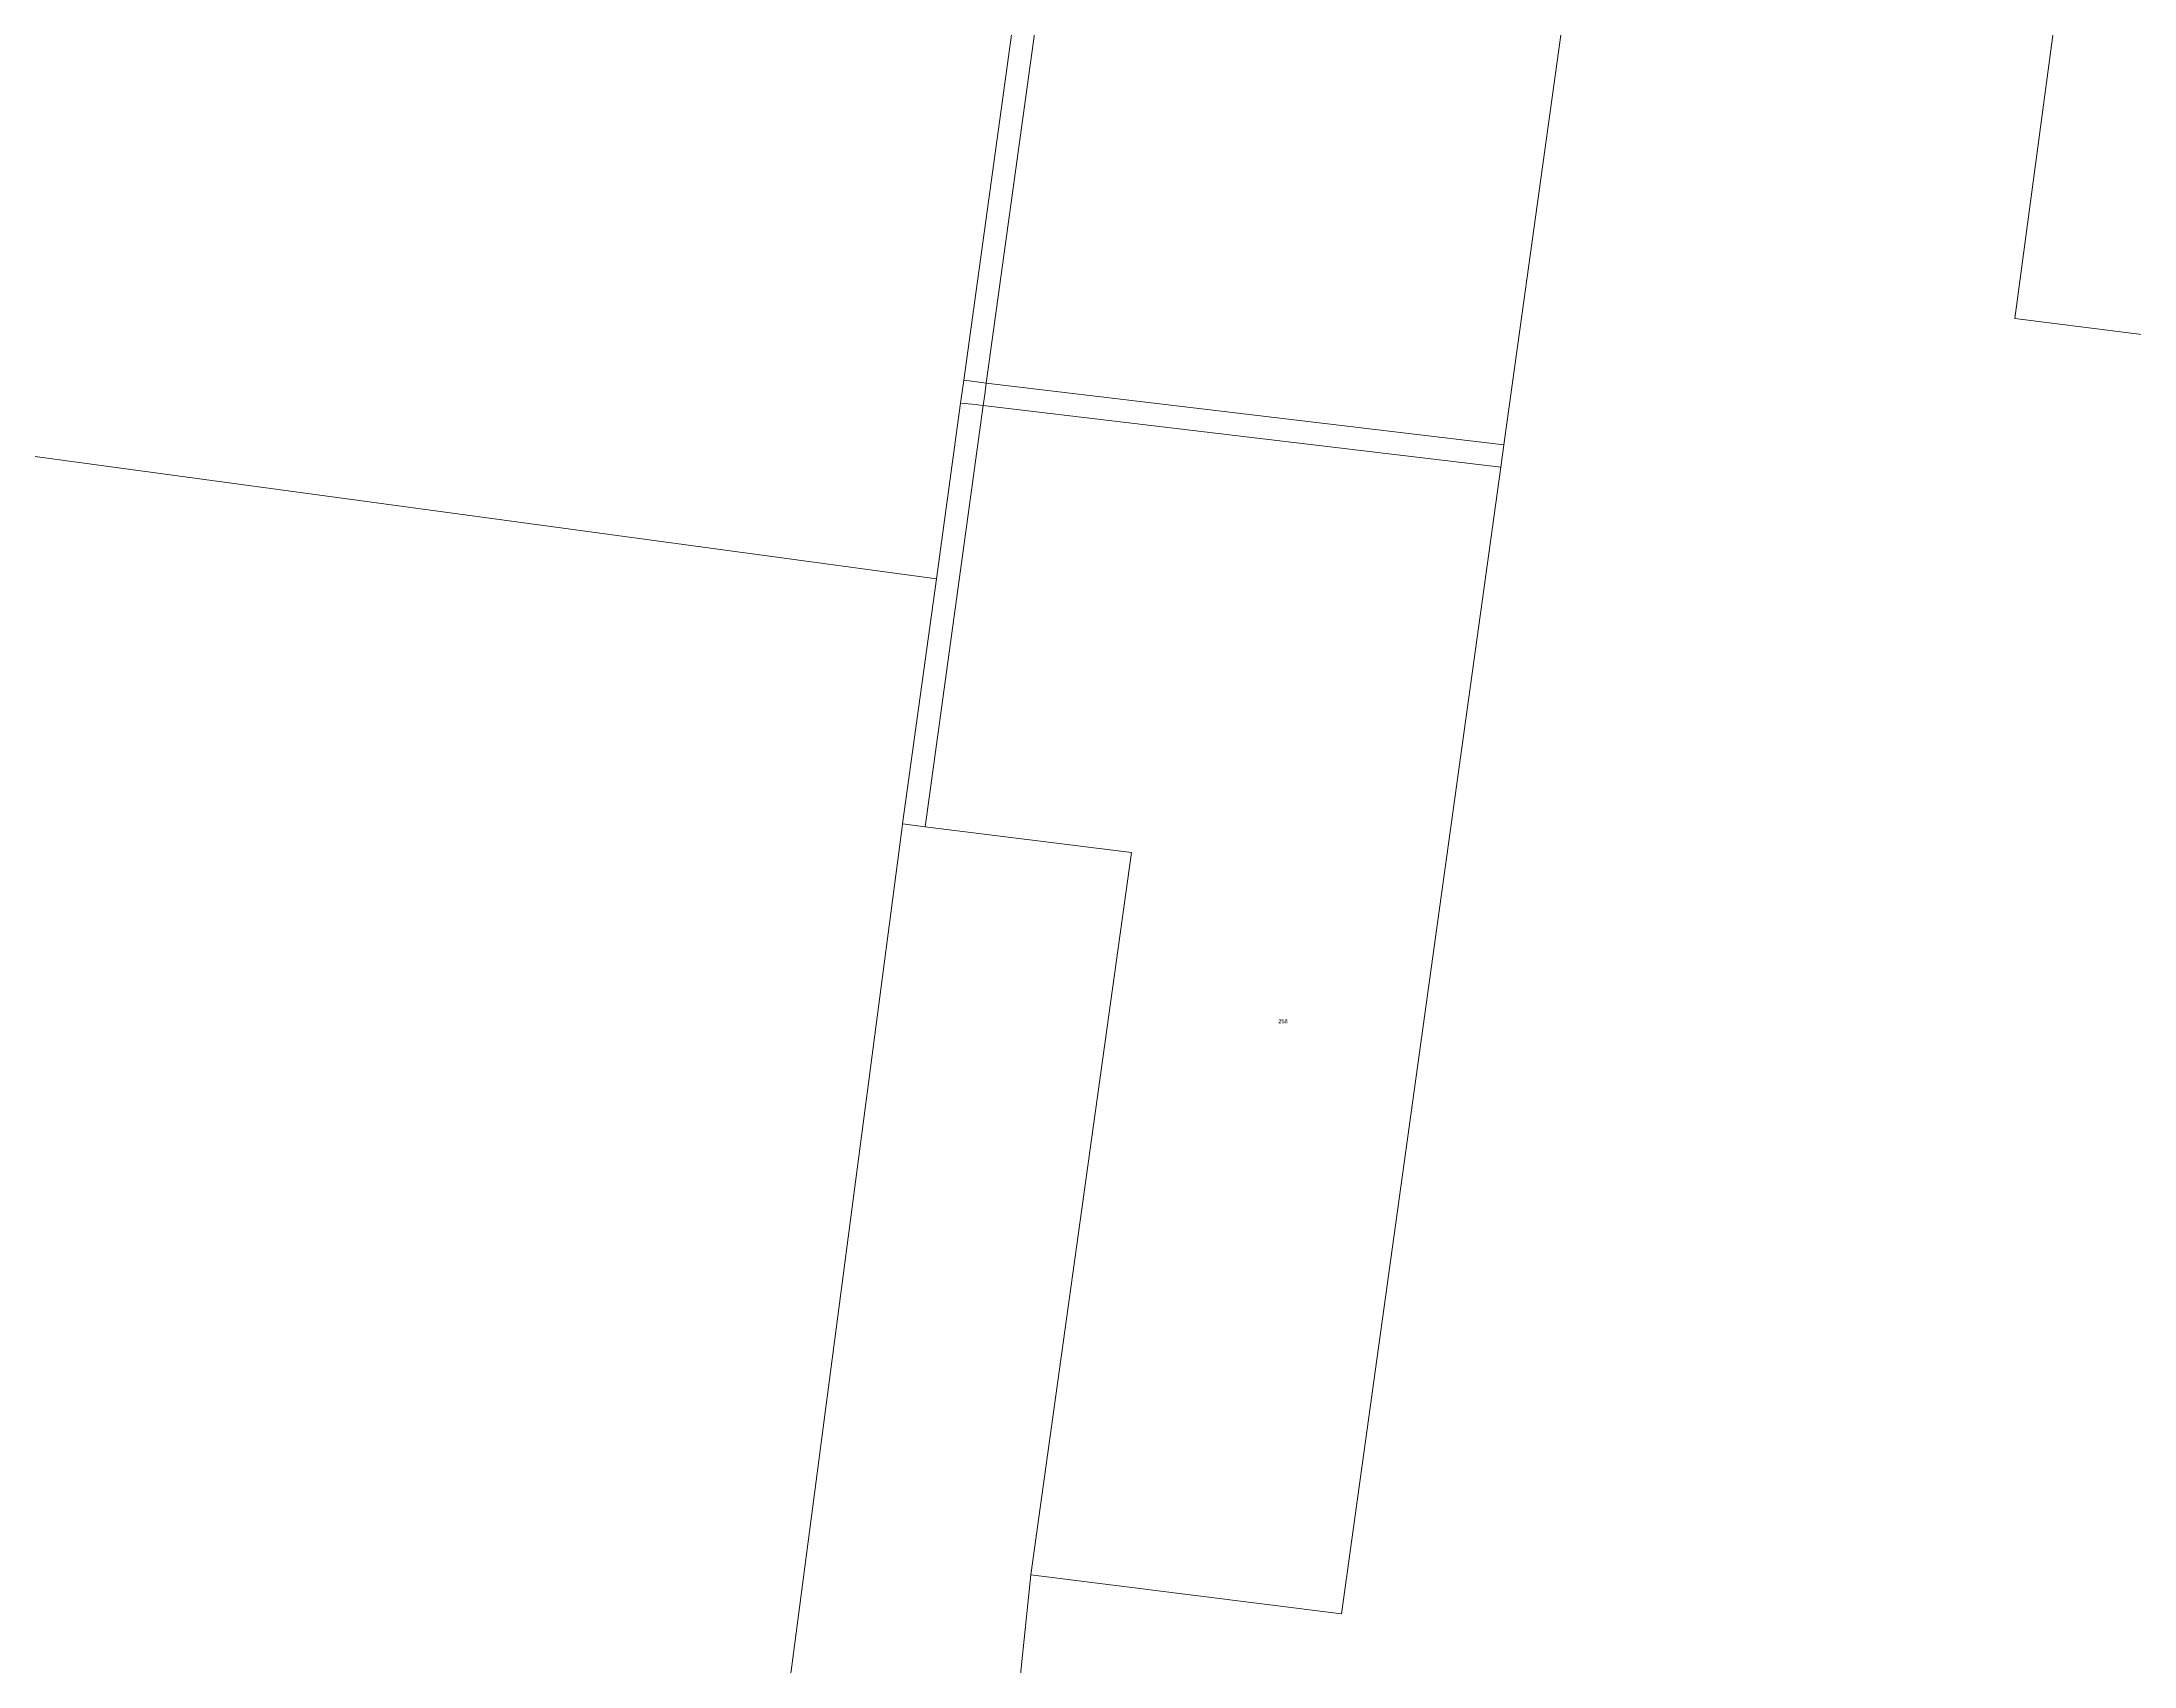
# Model space of a CAD drawing. Header units: metres. Extents: x 240566 to 246015, y 6282606 to 6289108.
# Drawn here: x 242129 to 243057, y 6283864 to 6284585 of the extents above; entities that cross this region are included whole.
import ezdxf

# ---------------------------------------------------------------- set-up
doc = ezdxf.new("R2010")
doc.units = ezdxf.units.M
doc.layers.add('Cadastre Land Parcels_SP_EXT', color=9, linetype='Continuous', lineweight=5)
doc.layers.add('Cadastre Roads_SP_EXT', color=9, linetype='Continuous', lineweight=5)
doc.styles.get("Standard").update_dxf_attribs({"font": 'arial.ttf'})

msp = doc.modelspace()

# ---------------------------------------------------------------- linework, layer by layer
at = {"layer": 'Cadastre Land Parcels_SP_EXT', "linetype": 'Continuous'}
for points in [[(242695.16, 6285410.65), (242619.54, 6284860.28), (242859.6, 6284829.85), (242856.97, 6284809.92), (243047.78, 6284785.82), (243004.3, 6284461.76), (243202.46, 6284436.87), (243082.82, 6283683.2), (243467.02, 6283630.85), (243493.23, 6283627.23), (243881.24, 6283574.3), (243883.87, 6283594.24), (243920.05, 6283589.32), (243986.12, 6284064.38), (243742.66, 6284094.19), (243812.98, 6284594.35), (243878.29, 6285059.4), (243881.11, 6285079.34), (243936.75, 6285475.09)], [(243082.82, 6283683.2), (243202.46, 6284436.87), (243202.46, 6284436.87), (243004.3, 6284461.76), (243047.78, 6284785.82), (242856.97, 6284809.92), (242834.21, 6284812.86), (242777.65, 6284405.8), (242776.27, 6284395.84), (242705.62, 6283887.34), (242567.8, 6283904.63), (242486.96, 6283123.79)]]:
    msp.add_lwpolyline(points, dxfattribs=at)
for points in [[(242834.21, 6284812.86), (242604.51, 6284841.9), (242585.52, 6284704.2), (242582.55, 6284683.25), (242548.05, 6284433.15), (242777.65, 6284405.8), (242834.21, 6284812.86)], [(242572.74, 6284685.21), (241771.42, 6284798.05), (241739.58, 6284565.63), (241441.28, 6284605.92), (241421.55, 6284496.25), (241481.13, 6284488.04), (241501.4, 6284485.37), (241501.55, 6284485.35), (242525.95, 6284346.4), (242536.7, 6284424.27), (242538.12, 6284434.52), (242572.74, 6284685.21)], [(242510.84, 6284237.32), (242510.93, 6284237.66), (242525.95, 6284346.4), (241501.55, 6284485.35), (241419.1, 6283888.5), (241661.95, 6283856.02), (241864.09, 6283828.26), (241884.05, 6283825.58), (242446.52, 6283748.53), (242510.84, 6284237.32)], [(242776.27, 6284395.84), (242546.68, 6284423.19), (242520.91, 6284236.37), (242612.48, 6284224.95), (242567.8, 6283904.63), (242705.62, 6283887.34), (242776.27, 6284395.84)], [(242520.91, 6284236.37), (242510.93, 6284237.66), (242510.84, 6284237.33), (242446.52, 6283748.53), (242382.07, 6283139.96), (242382.29, 6283138.97), (242383.97, 6283138.68), (242458.3, 6283128.79), (242486.96, 6283123.79), (242567.8, 6283904.63), (242612.48, 6284224.95), (242520.91, 6284236.37)]]:
    msp.add_lwpolyline(points, close=True, dxfattribs=at)
at = {"layer": 'Cadastre Roads_SP_EXT', "linetype": 'Continuous'}
for points in [[(242604.51, 6284841.9), (242601.43, 6284846.24), (242597.94, 6284851.16), (242594.22, 6284840.96), (242575.46, 6284705.15), (242572.74, 6284685.2), (242538.12, 6284434.52), (242543.9, 6284433.72), (242548.05, 6284433.15), (242582.55, 6284683.25), (242585.52, 6284704.2), (242604.51, 6284841.9)], [(242777.65, 6284405.8), (242548.05, 6284433.15), (242547.36, 6284428.14), (242546.68, 6284423.19), (242776.27, 6284395.84), (242777.65, 6284405.8)], [(242546.68, 6284423.19), (242541.66, 6284423.74), (242536.7, 6284424.27), (242525.95, 6284346.4), (242510.93, 6284237.66), (242520.91, 6284236.37), (242546.68, 6284423.19)]]:
    msp.add_lwpolyline(points, close=True, dxfattribs=at)

# ---------------------------------------------------------------- texts
at = {"layer": 'Cadastre Land Parcels_SP_EXT'}
msp.add_text('258', height=1.8, dxfattribs=at).set_placement((242677.56, 6284149.23))

doc.saveas('drawing.dxf')
